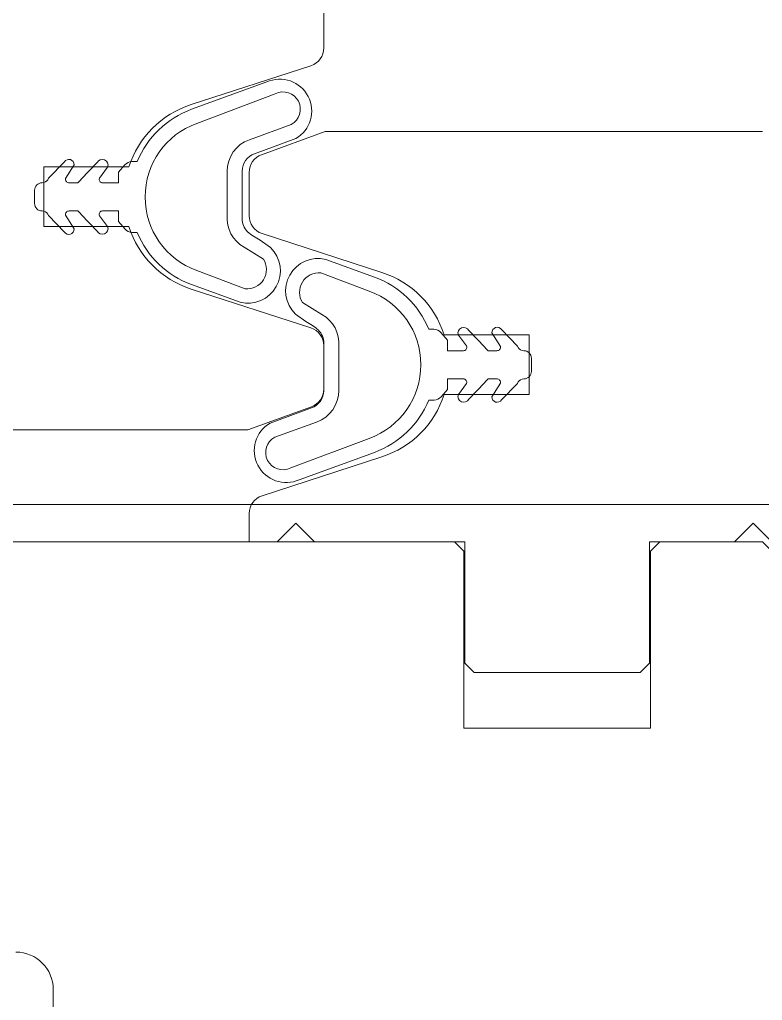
# Model space of a CAD drawing. Header units: metres. Extents: x 0.003 to 0.843, y 0.003 to 0.597.
# Drawn here: x 0.533424 to 0.53422, y 0.203466 to 0.204517 of the extents above; entities that cross this region are included whole.
import ezdxf

# ---------------------------------------------------------------- set-up
doc = ezdxf.new("R2010")
doc.units = ezdxf.units.M
doc.linetypes.add('AUSGEZOGEN', pattern=[0])
doc.linetypes.add('PUNKT', pattern=[6.35, 0, -6.35])
doc.layers.add('Fenster', color=7, linetype='AUSGEZOGEN', lineweight=18)
doc.layers.add('Wand Beton bewehrt', color=7, linetype='AUSGEZOGEN', lineweight=35)

msp = doc.modelspace()

# ---------------------------------------------------------------- linework, layer by layer
at = {"layer": 'Fenster', "color": 7, "linetype": 'AUSGEZOGEN', "lineweight": 13}
for p, q in [((0.5337499732904144, 0.2044869815957882), (0.5337499738998599, 0.2048373574994899)), ((0.5336078354205703, 0.2044262676336084), (0.5337361535975256, 0.2044679604899252)), ((0.533688791071159, 0.2044504583110033), (0.5336082698133823, 0.2044211511285603)), ((0.5336979049297604, 0.2044378349554718), (0.5336137421094007, 0.204406116037445)), ((0.5336701590468604, 0.2043886025132534), (0.5337149138562272, 0.2044048918435433)), ((0.5337515391037818, 0.2043973561652038), (0.5336831326921438, 0.2043724584022835)), ((0.5342199731263176, 0.2043973553504079), (0.5337515391037818, 0.2043973561652038)), ((0.5336756313428792, 0.2043735674221384), (0.5337200975104643, 0.2043897516959806)), ((0.5334499729638086, 0.2042953580334261), (0.5334499730751304, 0.2043593580319958)), ((0.5334499730751304, 0.2043593580319958), (0.5335410185380807, 0.2043593578736309)), ((0.5334719247517261, 0.2043649645676301), (0.5334548359755763, 0.2043472057598674)), ((0.5334730401330737, 0.2043468186155965), (0.5334822924190136, 0.2043616949035541)), ((0.5335070659194442, 0.204364032342523), (0.5334900534874145, 0.2043460853751326)), ((0.5335095260486324, 0.2043474656932099), (0.5335182924099662, 0.2043591549397566)), ((0.5335368303779465, 0.204361743697994), (0.5335299730637751, 0.204353857642966)), ((0.5335499730830258, 0.204365181969134), (0.5335443765096118, 0.2043651819788688)), ((0.5336464203681245, 0.2043072892458381), (0.5336464717137076, 0.2043547736208625)), ((0.5336624716250352, 0.2043040007250352), (0.53366247171335, 0.2043547735930324)), ((0.5335299730637751, 0.204353857642966), (0.5335299730437717, 0.2043423573932233)), ((0.5336699730626147, 0.2043536645731779), (0.5336699729814118, 0.2043069803975668)), ((0.53343997303187, 0.2043343585499484), (0.5334399730196931, 0.204327358050105)), ((0.5334500411635434, 0.2043426871463085), (0.5334479730456065, 0.2043423585358542)), ((0.5334863648882868, 0.2043423584690754), (0.5334770135729012, 0.2043423584853413)), ((0.5335299730437717, 0.2043423573932233), (0.5335130134188616, 0.2043423574227231)), ((0.5334399730196931, 0.204327358050105), (0.5334399730072106, 0.2043201816614747)), ((0.5334479729931165, 0.2043121816477379), (0.5334500411099108, 0.2043118530300894)), ((0.5334548359062238, 0.2043073343998504), (0.533471924620594, 0.204289575532639)), ((0.5334822922992559, 0.2042928451606477), (0.5334730400650681, 0.2043077214807927)), ((0.5334770135204112, 0.2043121815972245), (0.5334863648357973, 0.2043121815809591)), ((0.5334900534219593, 0.2043084546620699), (0.5335070657915547, 0.2042905076354964)), ((0.5335182922990446, 0.2042953849992082), (0.5335095259783754, 0.2043070742762516)), ((0.5335131703939563, 0.2043121825343338), (0.5335299729912852, 0.2043121825051071)), ((0.5335299729912852, 0.2043121825051071), (0.5335299729712817, 0.2043006822553644)), ((0.5335410184267587, 0.2042953578750617), (0.5334499729638086, 0.2042953580334261)), ((0.5335299729712817, 0.2043006822553644), (0.5335369832011595, 0.2042926202874283)), ((0.5335445293208633, 0.2042891819803017), (0.5335499729508311, 0.2042891819708329)), ((0.5336837926081298, 0.204287959243628), (0.5338121106400429, 0.2042462659409171)), ((0.5336851705209193, 0.2042606220472581), (0.5336644541736002, 0.2042734602808778)), ((0.5336928759661136, 0.2042728290888681), (0.5336816538479859, 0.2042808659717294)), ((0.5338041483637673, 0.2042411700297793), (0.5337522889296956, 0.2042600454223016)), ((0.5336137418348039, 0.2042482476806817), (0.53366557359375, 0.2042286925492868)), ((0.5337987005359864, 0.2042262023269732), (0.5337468687770408, 0.2042457574583682)), ((0.5336082940070231, 0.2042332799778751), (0.5336601534410949, 0.2042144045853525)), ((0.5337361531083945, 0.2041867545799296), (0.5336078350764817, 0.204228447882641)), ((0.5337272718498712, 0.2042138279603969), (0.5337479881971904, 0.2042009897267772)), ((0.5337195664046772, 0.2042016209187868), (0.5337307885228043, 0.2041935840359256)), ((0.5338679130499271, 0.2041852680273533), (0.5338624694199594, 0.204185268036822)), ((0.5338824693995089, 0.2041737677522906), (0.5338754591696311, 0.2041818297202267)), ((0.533878927289766, 0.2041793559484968), (0.5339699727527158, 0.204179355790132)), ((0.5338941500717459, 0.2041790650084463), (0.5339029163924149, 0.2041673757314034)), ((0.5339223889488312, 0.2041659953455847), (0.5339053765792355, 0.2041839423721576)), ((0.5339301500715345, 0.2041816048470073), (0.5339394023057223, 0.2041667285268623)), ((0.5339576064645667, 0.2041671156078046), (0.5339405177501964, 0.2041848744750155)), ((0.5339699727527158, 0.204179355790132), (0.5339699726413941, 0.2041153557915627)), ((0.533749970745755, 0.2041704492826193), (0.5337499706574408, 0.2041196764146226)), ((0.5337499726539102, 0.2041210492503806), (0.5337499727351128, 0.2041677334259912)), ((0.5337660220026659, 0.2041671607618169), (0.5337659706570828, 0.204119676386792)), ((0.5338824693795052, 0.2041622675025478), (0.5338824693995089, 0.2041737677522906)), ((0.5338992719768344, 0.2041622674733213), (0.5338824693795052, 0.2041622675025478)), ((0.5339354288503791, 0.2041622684104296), (0.5339260775349935, 0.2041622684266959)), ((0.533964469377674, 0.2041622683599167), (0.5339624012608797, 0.2041625969775655)), ((0.5339724693510972, 0.20414709195755), (0.5339724693635799, 0.2041542683461804)), ((0.5339724693389205, 0.2041400914577057), (0.5339724693510972, 0.20414709195755)), ((0.533882469307015, 0.2041205923646885), (0.5338824693270188, 0.2041320926144313)), ((0.5338824693270188, 0.2041320926144313), (0.533899428951929, 0.2041320925849318)), ((0.533902916322158, 0.2041269843144446), (0.5338941499608243, 0.204115295067898)), ((0.5339053764513465, 0.204110417665132), (0.5339223888833762, 0.2041283646325218)), ((0.5339260774825036, 0.2041320915385791), (0.5339354287978894, 0.2041320915223136)), ((0.5339394022377164, 0.2041276313920585), (0.5339301499517769, 0.2041127551041009)), ((0.5339405176190644, 0.2041094854400249), (0.5339576063952142, 0.2041272442477876)), ((0.533962401207247, 0.2041317628613461), (0.5339644693251843, 0.2041320914718004)), ((0.5338756119928438, 0.204112706309661), (0.533882469307015, 0.2041205923646885)), ((0.5339699726413941, 0.2041153557915627), (0.533878927178444, 0.2041153559499271)), ((0.5338624692877647, 0.2041092680385209), (0.533868065861179, 0.2041092680287862)), ((0.5336684066127427, 0.2040773576583543), (0.5337368130243807, 0.2041022554212746)), ((0.5337368110279112, 0.2041008825855165), (0.5336923448603261, 0.2040846983116744)), ((0.53374228332393, 0.2040858474944016), (0.5336975285145633, 0.2040695581641112)), ((0.5331999725902068, 0.2040773584731501), (0.5336684066127427, 0.2040773576583543)), ((0.5337145374410304, 0.2040366150521832), (0.5337987002613898, 0.20406833397021)), ((0.5337236512996315, 0.2040239916966511), (0.5338041725574084, 0.2040532988790942)), ((0.5338121102959547, 0.2040484461899496), (0.5336837921189994, 0.2040067533336328)), ((0.5336699724261101, 0.2039877322277698), (0.5336699723732742, 0.2039573563169156)), ((0.5336999723726032, 0.2039573562647334), (0.5337199724069445, 0.2039773562294982)), ((0.5337199724069445, 0.2039773562294982), (0.5337399723717092, 0.2039573561951575)), ((0.5341899723616503, 0.203957355412425), (0.5342099723959913, 0.2039773553771902)), ((0.5342099723959913, 0.2039773553771902), (0.5342299723607563, 0.2039573553428495)), ((0.5338899723683564, 0.203957355934329), (0.533099972392792, 0.2039573573102716)), ((0.5336699723732742, 0.2039573563169156), (0.5336999723726032, 0.2039573562647334)), ((0.5337399723717092, 0.2039573561951575), (0.5339009723681104, 0.2039573559151131)), ((0.5338999723507387, 0.2039473559171579), (0.5338899723683564, 0.203957355934329)), ((0.5339009723681104, 0.2039573559151131), (0.5339009721419878, 0.2038273559180189)), ((0.5340989721375621, 0.2038273555736168), (0.5340989723636845, 0.2039573555707107)), ((0.5340989723636845, 0.2039573555707107), (0.5341899723616503, 0.203957355412425)), ((0.5341099723634389, 0.20395735555166), (0.5340999723462682, 0.2039473555692771)), ((0.534219972363284, 0.2039573553597661), (0.5341099723634389, 0.20395735555166)), ((0.5342599722928137, 0.2039173552908815), (0.534219972363284, 0.2039573553597661)), ((0.5338999720202519, 0.2037573559214057), (0.5338999723507387, 0.2039473559171579)), ((0.5340999723462682, 0.2039473555692771), (0.5340999720157812, 0.2037573555735244)), ((0.5339009721419878, 0.2038273559180189), (0.5339109721243703, 0.2038173559008488)), ((0.5340889721203914, 0.2038173555912349), (0.5340989721375621, 0.2038273555736168)), ((0.5339109721243703, 0.2038173559008488), (0.5340889721203914, 0.2038173555912349)), ((0.5340999720157812, 0.2037573555735244), (0.5338999720202519, 0.2037573559214057)), ((0.5334599715465902, 0.2034773566931408), (0.5334599700123784, 0.2025973567128113))]:
    msp.add_line(p, q, dxfattribs=at)
for centre, radius, start, end in [((0.5337299732908617, 0.2044869816305754), 1.999999955295123e-05, 287.9999003394146, 9.966138939567454e-05), ((0.5337028319802447, 0.2044192735339247), 3.419996271044306e-05, 300.3207726272137, 114.2395998010457), ((0.5337062491193125, 0.2044212806482705), 1.85383544628275e-05, 297.8653423303206, 116.7503637891908), ((0.5336399730152225, 0.2043273577022232), 0.0001039999976754264, 107.9999003394278, 162.0796872000726), ((0.5336424716634998, 0.2043271818090906), 9.999999776482717e-05, 109.9999003394002, 157.6662176816279), ((0.5336424716634998, 0.2043271818090906), 8.39999981224471e-05, 109.9999003394853, 249.9999003394604), ((0.533682471712903, 0.2043547735582442), 3.599999919533996e-05, 109.9999003393042, 179.9999003386106), ((0.533682471712903, 0.2043547735582442), 3.599999919533582e-05, 109.9999003393042, 179.9999003386106), ((0.533476622901366, 0.204361789696602), 5.67031005156072e-06, 359.0421168248869, 145.9503318931078), ((0.5335125548657308, 0.2043613075377915), 6.128057780165513e-06, 339.4350344703466, 153.5994294213187), ((0.533682471712903, 0.2043547735582442), 1.999999955295777e-05, 109.9999003395578, 179.9999003386106), ((0.5336899730621676, 0.2043536645383896), 1.999999955297779e-05, 109.9999003392045, 179.9999003386106), ((0.5335443764922175, 0.2043551819790922), 9.99999977648258e-06, 89.99990033922516, 138.99143017721), ((0.5334481471112896, 0.2043495002250542), 7.071455008884368e-06, 285.5360583825308, 341.066615907928), ((0.5334770135798587, 0.2043463584852515), 3.999999910589395e-06, 173.3944952804399, 269.9999003389071), ((0.5334668034385278, 0.2043654076528573), 3.023103024583656e-05, 310.3206995369492, 320.2712509308504), ((0.533512845897825, 0.2043459875909784), 3.634031489308876e-06, 155.9998539563901, 272.6421485499381), ((0.533512845897825, 0.2043459875909784), 3.634031489302426e-06, 155.9998539563901, 272.6421485517068), ((0.5334479730316913, 0.2043343585360325), 7.99999982117879e-06, 89.99990033970225, 179.9999003386106), ((0.533447973007032, 0.2043201816475588), 7.999999821179359e-06, 179.9999003386106, 269.9999003389071), ((0.5334481470339553, 0.2043050399579319), 7.071455008875278e-06, 18.93318477098268, 74.46374229563162), ((0.5334770135134537, 0.2043081815973136), 3.999999910594321e-06, 89.99990033890711, 186.6053053986881), ((0.5334668033058546, 0.2042891324652268), 3.023103024583551e-05, 39.72854974813963, 49.67910114192138), ((0.5335128458327099, 0.2043085523669332), 3.634031489301997e-06, 88.63585883320799, 203.9999467223547), ((0.5335131704113508, 0.2043221825341092), 9.99999977648258e-06, 268.6358588328873, 269.9999003373168), ((0.5336812822337126, 0.2043041523954284), 3.500270707747514e-05, 174.8584051764038, 241.2646532384292), ((0.5336824716245883, 0.2043040006902465), 1.999999955298563e-05, 179.9999003386106, 224.605811970074), ((0.5336899729809648, 0.2043069803627781), 1.999999955297085e-05, 179.9999003386106, 251.9999003392977), ((0.5334766227812786, 0.2042927503873229), 5.670310051558278e-06, 214.0494687853311, 0.9576838537795148), ((0.5335125547473207, 0.2042932324211319), 6.1280577801691e-06, 206.4003712572744, 20.56476620873418), ((0.5335445293382575, 0.2042991819800776), 9.999999776485033e-06, 221.0083705015661, 269.9999003392251), ((0.5336399730152225, 0.2043273577022232), 0.0001039999976754177, 197.9201134788907, 251.9999003394562), ((0.5336421178999812, 0.2043269409386175), 9.958127987744715e-05, 202.2827363589992, 250.1437685912689), ((0.5337115638803238, 0.2043394799971928), 6.58043616756387e-05, 228.8153747986217, 242.96532595048), ((0.5336687948164575, 0.2042479406085603), 3.463146287358254e-05, 255.5506631195396, 45.94451293245928), ((0.5336677697774643, 0.2042493232446349), 2.074726038537695e-05, 263.9236197021458, 32.99682163425198), ((0.5337436475543336, 0.2042265093990931), 3.463146287358254e-05, 75.55066311971751, 225.9445129324593), ((0.5337446725933268, 0.2042251267630185), 2.074726038537695e-05, 83.92361970245074, 212.996821634085), ((0.5337703244708096, 0.2041475090690368), 9.958127987744715e-05, 22.28273635898442, 70.14376859126891), ((0.5337799727013022, 0.2041473561213337), 0.0001039999976754179, 17.92011347887186, 71.99990033945619), ((0.5337699707072912, 0.2041472681985637), 8.39999981224471e-05, 289.9999003394854, 69.99990033946686), ((0.5337311601370781, 0.2041702976122255), 3.500270707747514e-05, 354.8584051763421, 61.26465323856677), ((0.533700878490467, 0.2041349700104614), 6.58043616756387e-05, 48.81537479871035, 62.96532595049105), ((0.53372997273556, 0.2041677334607788), 1.999999955297085e-05, 9.966138939567454e-05, 71.99990033929768), ((0.5338998876234702, 0.2041812175865215), 6.1280577801691e-06, 26.40037125773594, 200.5647662083695), ((0.5339358195895121, 0.2041816996203314), 5.670310051558278e-06, 34.04946878533111, 180.9576838537795), ((0.5337299707462023, 0.2041704493174074), 1.999999955298563e-05, 9.966138939567454e-05, 44.6058119701306), ((0.5338679130325331, 0.2041752680275762), 9.999999776485033e-06, 41.00837050156608, 89.99990033922516), ((0.5338995965380808, 0.2041658976407211), 3.634031489301997e-06, 268.6358588349684, 23.99994672235465), ((0.5339456390649361, 0.2041853175424271), 3.023103024583551e-05, 219.7285497481396, 229.6791011419554), ((0.5339354288573371, 0.2041662684103398), 3.999999910594321e-06, 269.9999003389071, 6.60530539850513), ((0.5339642953368352, 0.2041694100497224), 7.071455008875278e-06, 198.9331847711954, 254.4637422956316), ((0.5338992719594402, 0.2041522674735446), 9.99999977648258e-06, 88.63585883288727, 89.99990033795294), ((0.5339644693637587, 0.2041542683600946), 7.999999821179359e-06, 9.966138939567454e-05, 89.99990033890711), ((0.5339644693390997, 0.2041400914716209), 7.99999982117879e-06, 269.9999003389071, 9.966138939567454e-05), ((0.5338995964729655, 0.2041284624166755), 3.634031489308876e-06, 335.9998539556781, 92.64214854993811), ((0.5338995964729655, 0.2041284624166755), 3.634031489302426e-06, 335.9998539556781, 92.64214855170684), ((0.5339456389322628, 0.2041090423547961), 3.023103024583656e-05, 130.3206995369492, 140.2712509307159), ((0.5339354287909319, 0.2041280915224024), 3.999999910589395e-06, 353.39449528044, 89.99990033890711), ((0.5339642952595011, 0.2041249497825992), 7.071455008884368e-06, 105.5360583833975, 161.0666159082199), ((0.5337299706578877, 0.2041196764494101), 1.999999955295777e-05, 289.9999003395578, 9.966138939567454e-05), ((0.5337299726543575, 0.2041210492851673), 1.999999955295603e-05, 289.9999003395305, 9.966138939567454e-05), ((0.5337299706578877, 0.2041196764494101), 3.599999919533996e-05, 289.9999003394551, 9.966138939567454e-05), ((0.5337299706578877, 0.2041196764494101), 3.599999919533582e-05, 289.9999003394551, 9.966138939567454e-05), ((0.5337799727013022, 0.2041473561213337), 0.0001039999976754136, 287.9999003394907, 342.0796872000769), ((0.53389988750506, 0.2041131424698623), 6.128057780165513e-06, 159.4350344704683, 333.5994294215511), ((0.5337699707072912, 0.2041472681985637), 9.999999776482717e-05, 289.9999003394654, 337.6662176816425), ((0.5338680658785733, 0.2041192680285621), 9.99999977648258e-06, 269.9999003392251, 318.99143017709), ((0.5339358194694248, 0.2041126603110524), 5.67031005156072e-06, 179.0421168248868, 325.9503318931078), ((0.5337096103905457, 0.2040551764737296), 3.419996271044306e-05, 120.3207726272137, 294.2395998012153), ((0.5337061932514783, 0.2040531693593838), 1.85383544628275e-05, 117.8653423302806, 296.750363788923), ((0.5336899724256631, 0.2039877321929816), 1.999999955295141e-05, 107.9999003391121, 179.9999003386106), ((0.5334199715474843, 0.2034773567629026), 3.999999910593032e-05, 9.99243486638103e-05, 89.9999000728537)]:
    msp.add_arc(centre, radius, start, end, dxfattribs=at)
at = {"layer": 'Wand Beton bewehrt', "color": 180, "linetype": 'PUNKT', "lineweight": 18}
msp.add_line((0.5667599873989827, 0.2039973624923487), (0.5008599888719623, 0.2039973624923487), dxfattribs=at)

doc.saveas('drawing.dxf')
